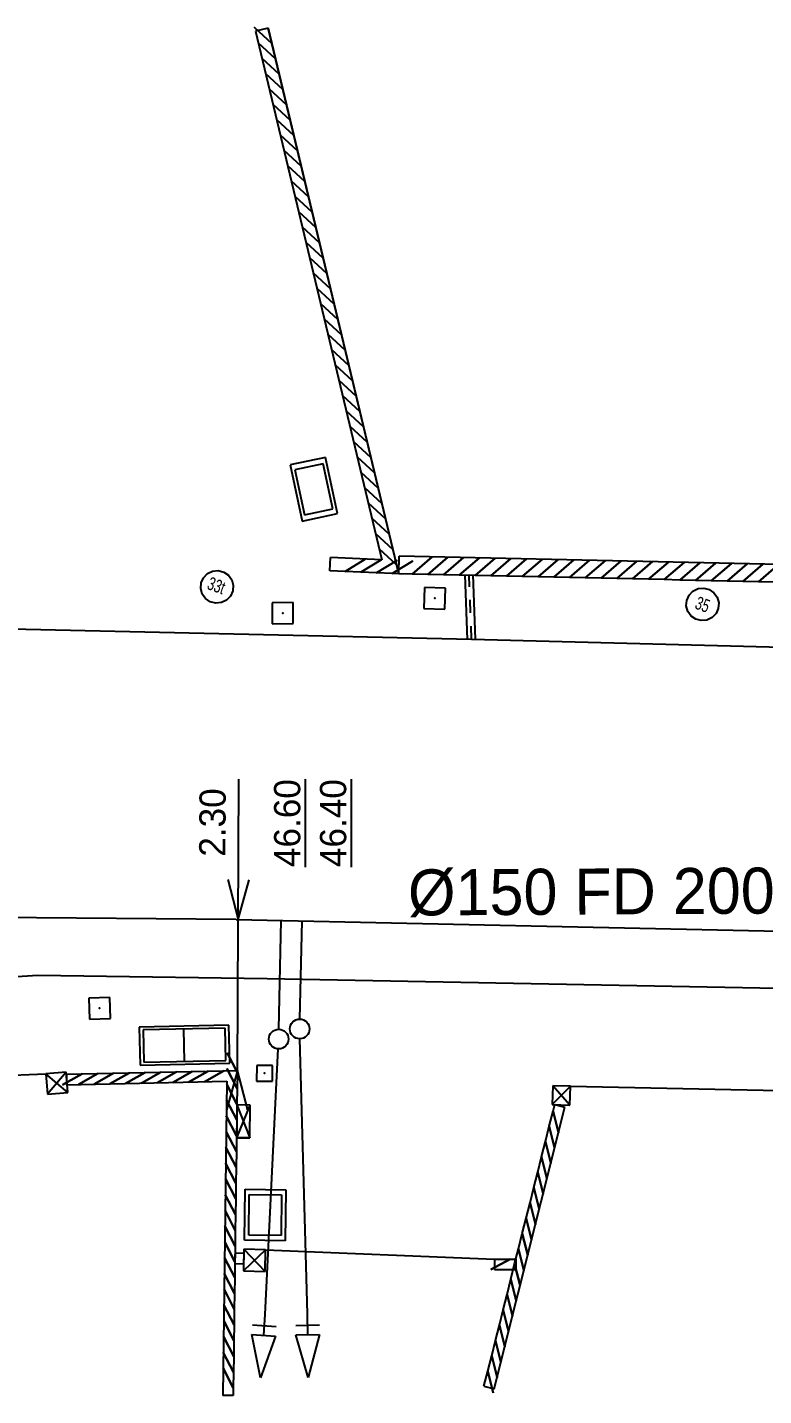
# Model space of a CAD drawing. Extents: x -215 to 206, y -120 to -34.
# Drawn here: x 129.82 to 141.03, y -77.58 to -56.76 of the extents above; entities that cross this region are included whole.
import ezdxf
from ezdxf.enums import TextEntityAlignment as Align

# ---------------------------------------------------------------- set-up
doc = ezdxf.new("R2010")
doc.units = 0
doc.header["$MEASUREMENT"] = 0
for name, color, linetype in [('C_BAT_INDI', 7, 'CONTINUOUS'), ('C_BAT_INDU', 7, 'CONTINUOUS'), ('TOP$BATI', 7, 'CONTINUOUS')]:
    doc.layers.add(name, color=color, linetype=linetype)
doc.styles.add('txt', font='TXT', dxfattribs={"height": 0.2})

# ---------------------------------------------------------------- blocks, each defined once
blk = doc.blocks.new('FLECH')
at = {"layer": 'C_BAT_INDU', "color": 1, "linetype": 'Continuous'}
blk.add_lwpolyline([(-0.1294, 0.483), (0, 0), (0.1294, 0.483)], dxfattribs=at)
blk = doc.blocks.new('FLEC')
at = {"layer": 'C_BAT_INDU', "color": 1, "linetype": 'Continuous', "xscale": 24.99905005097397, "yscale": 24.99905005097397, "zscale": 25.00093132415669, "rotation": 90.00065102824891}
blk.add_blockref('FLECH', (0, 0), dxfattribs=at)
blk = doc.blocks.new('BRANC')
at = {"layer": 'C_BAT_INDU', "color": 5, "linetype": 'Continuous'}
for p, q in [((-24.1355, 0.1509, -0.0006), (-7.9202, 4.518, -0.0013)), ((-7.9196, -4.5168, 0.0002), (-24.1355, 0.1509, -0.0006)), ((-7.9211, -0.0006, -0.0002), (0, 0)), ((-7.9202, 4.518, -0.0013), (-7.9196, -4.5168, 0.0002)), ((-4.2835, 4.5178, -0.0017), (-4.2829, -4.517, -0.0001))]:
    blk.add_line(p, q, dxfattribs=at)

msp = doc.modelspace()

# ---------------------------------------------------------------- linework, layer by layer
at = {"layer": 'C_BAT_INDI', "color": 1, "linetype": 'Continuous'}
msp.add_line((133.015, -72.634, -0.028), (133.04, -68.198, -0.028), dxfattribs=at)
at = {"layer": 'C_BAT_INDI', "color": 5, "linetype": 'Continuous'}
for p, q in [((132.999, -70.334, 999.198), (125.89, -70.278, -0.028)), ((132.999, -70.334, 999.198), (146.682, -70.629, -0.028)), ((133.648, -72.007, -0.028), (133.684, -70.349, -0.028)), ((133.969, -71.852, -0.028), (134.001, -70.355, -0.028)), ((134.083, -76.34, 87.146), (133.969, -72.152, 2.986)), ((133.44, -76.348, 87.146), (133.637, -72.306, 3.088))]:
    msp.add_line(p, q, dxfattribs=at)
for centre in [(133.965, -72.002, -0.028), (133.645, -72.157, -0.028)]:
    msp.add_circle(centre, 0.15, dxfattribs=at)
at = {"layer": 'TOP$BATI', "color": 7, "linetype": 'Continuous'}
for p, q in [((133.484, -56.768, 999.642), (133.29, -56.815, 999.642)), ((133.29, -56.815, 999.642), (135.217, -64.863, 999.642)), ((135.474, -65.075, 999.611), (133.484, -56.768, 999.611)), ((134.36, -63.302, 999.365), (133.82, -63.416, 999.365)), ((134.541, -64.157, 999.365), (134.36, -63.302, 999.365)), ((133.82, -63.416, 999.365), (134.002, -64.272, 999.365)), ((134.324, -63.399, 999.365), (133.893, -63.49, 999.365)), ((133.893, -63.49, 999.365), (134.037, -64.175, 999.365)), ((134.469, -64.083, 999.365), (134.324, -63.399, 999.365)), ((134.037, -64.175, 999.365), (134.469, -64.083, 999.365)), ((134.002, -64.272, 999.365), (134.541, -64.157, 999.365)), ((134.424, -65.027, 999.491), (134.433, -64.827, 999.491)), ((135.217, -64.863, 999.642), (134.433, -64.827, 999.642)), ((135.474, -65.075, 999.611), (135.48, -64.805, 999.611)), ((142.162, -64.951, 999.956), (135.48, -64.805, 999.956)), ((135.677, -65.079, 999.956), (135.983, -64.816, 999.956)), ((135.983, -64.816, 999.956), (135.677, -65.079, 999.956)), ((135.917, -65.084, 999.956), (136.223, -64.821, 999.956)), ((136.223, -64.821, 999.956), (135.917, -65.084, 999.956)), ((136.157, -65.09, 999.956), (136.463, -64.826, 999.956)), ((136.463, -64.826, 999.956), (136.157, -65.09, 999.956)), ((136.397, -65.095, 999.956), (136.703, -64.832, 999.956)), ((136.703, -64.832, 999.956), (136.397, -65.095, 999.956)), ((136.637, -65.1, 999.956), (136.943, -64.837, 999.956)), ((136.943, -64.837, 999.956), (136.637, -65.1, 999.956)), ((136.877, -65.105, 999.956), (137.183, -64.842, 999.956)), ((137.183, -64.842, 999.956), (136.877, -65.105, 999.956)), ((137.117, -65.111, 999.956), (137.423, -64.847, 999.956)), ((137.423, -64.847, 999.956), (137.117, -65.111, 999.956)), ((137.357, -65.116, 999.956), (137.663, -64.853, 999.956)), ((137.663, -64.853, 999.956), (137.357, -65.116, 999.956)), ((137.597, -65.121, 999.956), (137.903, -64.858, 999.956)), ((137.903, -64.858, 999.956), (137.597, -65.121, 999.956)), ((137.837, -65.127, 999.956), (138.143, -64.863, 999.956)), ((138.143, -64.863, 999.956), (137.837, -65.127, 999.956)), ((138.077, -65.132, 999.956), (138.383, -64.868, 999.956)), ((138.383, -64.868, 999.956), (138.077, -65.132, 999.956)), ((138.317, -65.137, 999.956), (138.623, -64.874, 999.956)), ((138.623, -64.874, 999.956), (138.317, -65.137, 999.956)), ((138.557, -65.142, 999.956), (138.863, -64.879, 999.956)), ((138.863, -64.879, 999.956), (138.557, -65.142, 999.956)), ((138.797, -65.147, 999.956), (139.102, -64.884, 999.956)), ((139.102, -64.884, 999.956), (138.797, -65.147, 999.956)), ((139.037, -65.153, 999.956), (139.342, -64.889, 999.956)), ((139.342, -64.889, 999.956), (139.037, -65.153, 999.956)), ((139.277, -65.158, 999.956), (139.583, -64.895, 999.956)), ((139.583, -64.895, 999.956), (139.277, -65.158, 999.956)), ((139.517, -65.163, 999.956), (139.822, -64.9, 999.956)), ((139.822, -64.9, 999.956), (139.517, -65.163, 999.956)), ((139.756, -65.169, 999.956), (140.062, -64.905, 999.956)), ((140.062, -64.905, 999.956), (139.756, -65.169, 999.956)), ((139.996, -65.174, 999.956), (140.302, -64.91, 999.956)), ((140.302, -64.91, 999.956), (139.996, -65.174, 999.956)), ((140.236, -65.179, 999.956), (140.542, -64.916, 999.956)), ((140.542, -64.916, 999.956), (140.236, -65.179, 999.956)), ((140.476, -65.184, 999.956), (140.782, -64.921, 999.956)), ((140.782, -64.921, 999.956), (140.476, -65.184, 999.956)), ((140.716, -65.189, 999.956), (141.022, -64.926, 999.956)), ((141.022, -64.926, 999.956), (140.716, -65.189, 999.956)), ((140.956, -65.195, 999.956), (141.262, -64.931, 999.956)), ((141.262, -64.931, 999.956), (140.956, -65.195, 999.956)), ((132.464, -65.213, 991.352), (132.5, -65.134, 991.352)), ((132.5, -65.134, 991.352), (132.56, -65.072, 991.352)), ((132.56, -65.072, 991.352), (132.637, -65.035, 991.352)), ((132.637, -65.035, 991.352), (132.723, -65.026, 991.352)), ((132.723, -65.026, 991.352), (132.807, -65.047, 991.352)), ((132.807, -65.047, 991.352), (132.878, -65.096, 991.352)), ((132.878, -65.096, 991.352), (132.929, -65.166, 991.352)), ((132.929, -65.166, 991.352), (132.952, -65.249, 991.352)), ((135.677, -65.079, 999.956), (135.474, -65.075, 999.956)), ((135.917, -65.084, 999.956), (135.677, -65.079, 999.956)), ((136.157, -65.09, 999.956), (135.917, -65.084, 999.956)), ((136.397, -65.095, 999.956), (136.157, -65.09, 999.956)), ((136.637, -65.1, 999.956), (136.397, -65.095, 999.956)), ((136.524, -66.072, 999.464), (136.487, -65.093, 999.464)), ((136.554, -65.27, 999.656), (136.547, -65.091, 999.656)), ((136.644, -66.067, 999.464), (136.607, -65.088, 999.464)), ((136.877, -65.105, 999.956), (136.637, -65.1, 999.956)), ((137.117, -65.111, 999.956), (136.877, -65.105, 999.956)), ((137.357, -65.116, 999.956), (137.117, -65.111, 999.956)), ((137.597, -65.121, 999.956), (137.357, -65.116, 999.956)), ((137.837, -65.127, 999.956), (137.597, -65.121, 999.956)), ((138.077, -65.132, 999.956), (137.837, -65.127, 999.956)), ((138.317, -65.137, 999.956), (138.077, -65.132, 999.956)), ((138.557, -65.142, 999.956), (138.317, -65.137, 999.956)), ((138.797, -65.147, 999.956), (138.557, -65.142, 999.956)), ((139.037, -65.153, 999.956), (138.797, -65.147, 999.956)), ((139.277, -65.158, 999.956), (139.037, -65.153, 999.956)), ((139.517, -65.163, 999.956), (139.277, -65.158, 999.956)), ((139.756, -65.169, 999.956), (139.517, -65.163, 999.956)), ((139.996, -65.174, 999.956), (139.756, -65.169, 999.956)), ((140.236, -65.179, 999.956), (139.996, -65.174, 999.956)), ((140.476, -65.184, 999.956), (140.236, -65.179, 999.956)), ((140.716, -65.189, 999.956), (140.476, -65.184, 999.956)), ((132.458, -65.299, 991.352), (132.464, -65.213, 991.352)), ((132.481, -65.382, 991.352), (132.458, -65.299, 991.352)), ((132.531, -65.452, 991.352), (132.481, -65.382, 991.352)), ((132.946, -65.335, 991.352), (132.91, -65.414, 991.352)), ((132.952, -65.249, 991.352), (132.946, -65.335, 991.352)), ((135.869, -65.281, 999.622), (135.858, -65.601, 999.622)), ((136.189, -65.292, 999.622), (135.869, -65.281, 999.622)), ((136.177, -65.612, 999.622), (136.189, -65.292, 999.622)), ((139.897, -65.4, 991.352), (139.957, -65.338, 991.352)), ((139.957, -65.338, 991.352), (140.035, -65.3, 991.352)), ((140.035, -65.3, 991.352), (140.121, -65.292, 991.352)), ((140.121, -65.292, 991.352), (140.204, -65.313, 991.352)), ((140.204, -65.313, 991.352), (140.276, -65.362, 991.352)), ((140.276, -65.362, 991.352), (140.326, -65.431, 991.352)), ((140.956, -65.195, 999.956), (140.716, -65.189, 999.956)), ((141.196, -65.2, 999.956), (140.956, -65.195, 999.956)), ((132.603, -65.5, 991.352), (132.531, -65.452, 991.352)), ((132.686, -65.522, 991.352), (132.603, -65.5, 991.352)), ((132.772, -65.513, 991.352), (132.686, -65.522, 991.352)), ((132.85, -65.475, 991.352), (132.772, -65.513, 991.352)), ((132.91, -65.414, 991.352), (132.85, -65.475, 991.352)), ((133.864, -65.512, 999.396), (133.544, -65.514, 999.396)), ((133.544, -65.514, 999.396), (133.547, -65.834, 999.396)), ((133.867, -65.832, 999.396), (133.864, -65.512, 999.396)), ((135.858, -65.601, 999.622), (136.177, -65.612, 999.622)), ((136.569, -65.669, 999.56), (136.561, -65.47, 999.56)), ((139.855, -65.564, 991.352), (139.862, -65.478, 991.352)), ((139.879, -65.647, 991.352), (139.855, -65.564, 991.352)), ((139.862, -65.478, 991.352), (139.897, -65.4, 991.352)), ((140.343, -65.6, 991.352), (140.308, -65.679, 991.352)), ((140.326, -65.431, 991.352), (140.349, -65.514, 991.352)), ((140.349, -65.514, 991.352), (140.343, -65.6, 991.352)), ((139.929, -65.717, 991.352), (139.879, -65.647, 991.352)), ((140, -65.766, 991.352), (139.929, -65.717, 991.352)), ((140.084, -65.787, 991.352), (140, -65.766, 991.352)), ((140.17, -65.778, 991.352), (140.084, -65.787, 991.352)), ((140.247, -65.741, 991.352), (140.17, -65.778, 991.352)), ((140.308, -65.679, 991.352), (140.247, -65.741, 991.352)), ((128.336, -65.882, 996.853), (136.584, -66.069, 996.853)), ((133.547, -65.834, 999.396), (133.867, -65.832, 999.396)), ((136.584, -66.069, 999.464), (136.576, -65.87, 999.464)), ((136.584, -66.069, 996.853), (141.714, -66.2, 996.853)), ((120.542, -71.773, 996.118), (129.976, -71.184, 996.118)), ((129.976, -71.184, 996.118), (133.467, -71.232, 996.118)), ((133.467, -71.232, 996.118), (141.537, -71.389, 996.118)), ((131.071, -71.522, 999.108), (130.751, -71.535, 999.108)), ((130.751, -71.535, 999.108), (130.763, -71.854, 999.108)), ((131.083, -71.842, 999.108), (131.071, -71.522, 999.108)), ((130.763, -71.854, 999.108), (131.083, -71.842, 999.108)), ((132.888, -71.943, 999.178), (131.52, -71.973, 999.178)), ((131.52, -71.973, 999.178), (131.533, -72.555, 999.178)), ((132.831, -71.989, 999.178), (131.579, -72.017, 999.178)), ((131.579, -72.017, 999.178), (131.59, -72.509, 999.178)), ((132.195, -72.003, 999.178), (132.206, -72.496, 999.178)), ((132.842, -72.482, 999.178), (132.831, -71.989, 999.178)), ((132.9, -72.525, 999.178), (132.888, -71.943, 999.178)), ((133.015, -72.668, 999.198), (132.859, -72.366, 999.198)), ((132.859, -72.366, 999.198), (133.015, -72.668, 999.198)), ((127.095, -72.798, 999.071), (130.099, -72.686, 999.071)), ((130.408, -72.662, 999.198), (130.099, -72.686, 999.198)), ((130.099, -72.686, 999.198), (130.123, -72.995, 999.198)), ((130.432, -72.971, 999.198), (130.099, -72.686, 999.198)), ((130.408, -72.662, 999.198), (130.123, -72.995, 999.198)), ((130.65, -72.686, 999.198), (130.353, -72.853, 999.198)), ((130.353, -72.853, 999.198), (130.65, -72.686, 999.198)), ((130.432, -72.971, 999.198), (130.408, -72.662, 999.198)), ((130.41, -72.691, 999.198), (130.65, -72.686, 999.198)), ((130.89, -72.681, 999.198), (130.593, -72.847, 999.198)), ((130.593, -72.847, 999.198), (130.89, -72.681, 999.198)), ((130.65, -72.686, 999.198), (130.89, -72.681, 999.198)), ((131.13, -72.675, 999.198), (130.833, -72.842, 999.198)), ((130.833, -72.842, 999.198), (131.13, -72.675, 999.198)), ((130.89, -72.681, 999.198), (131.13, -72.675, 999.198)), ((131.37, -72.67, 999.198), (131.073, -72.837, 999.198)), ((131.073, -72.837, 999.198), (131.37, -72.67, 999.198)), ((131.13, -72.675, 999.198), (131.37, -72.67, 999.198)), ((131.61, -72.665, 999.198), (131.313, -72.831, 999.198)), ((131.313, -72.831, 999.198), (131.61, -72.665, 999.198)), ((131.37, -72.67, 999.198), (131.61, -72.665, 999.198)), ((131.533, -72.555, 999.178), (132.9, -72.525, 999.178)), ((131.85, -72.66, 999.198), (131.553, -72.826, 999.198)), ((131.553, -72.826, 999.198), (131.85, -72.66, 999.198)), ((131.59, -72.509, 999.178), (132.842, -72.482, 999.178)), ((131.61, -72.665, 999.198), (131.85, -72.66, 999.198)), ((132.089, -72.654, 999.198), (131.793, -72.821, 999.198)), ((131.793, -72.821, 999.198), (132.089, -72.654, 999.198)), ((131.85, -72.66, 999.198), (132.089, -72.654, 999.198)), ((132.329, -72.649, 999.198), (132.033, -72.816, 999.198)), ((132.033, -72.816, 999.198), (132.329, -72.649, 999.198)), ((132.089, -72.654, 999.198), (132.329, -72.649, 999.198)), ((132.569, -72.644, 999.198), (132.273, -72.81, 999.198)), ((132.273, -72.81, 999.198), (132.569, -72.644, 999.198)), ((132.329, -72.649, 999.198), (132.569, -72.644, 999.198)), ((132.809, -72.638, 999.198), (132.513, -72.805, 999.198)), ((132.513, -72.805, 999.198), (132.809, -72.638, 999.198)), ((132.569, -72.644, 999.198), (132.809, -72.638, 999.198)), ((132.809, -72.638, 999.198), (133.015, -72.634, 999.198)), ((133.012, -72.908, 999.198), (132.856, -72.606, 999.198)), ((132.856, -72.606, 999.198), (133.012, -72.908, 999.198)), ((133.015, -72.668, 999.198), (133.012, -72.908, 999.198)), ((133.015, -72.634, 999.198), (133.015, -72.668, 999.198)), ((133.312, -72.556, 999.369), (133.309, -72.796, 999.369)), ((133.552, -72.559, 999.369), (133.312, -72.556, 999.369)), ((133.549, -72.799, 999.369), (133.552, -72.559, 999.369)), ((130.41, -72.691, 999.198), (130.413, -72.851, 999.198)), ((130.413, -72.851, 999.198), (132.853, -72.797, 999.198)), ((132.853, -72.797, 999.198), (132.792, -77.582, 999.198)), ((133.009, -73.148, 999.198), (132.853, -72.846, 999.198)), ((132.853, -72.846, 999.198), (133.009, -73.148, 999.198)), ((133.309, -72.796, 999.369), (133.549, -72.799, 999.369)), ((137.82, -72.866, 999.802), (137.81, -73.15, 999.802)), ((138.091, -72.875, 999.802), (137.81, -73.15, 999.802)), ((138.091, -72.875, 999.802), (137.82, -72.866, 999.802)), ((138.081, -73.16, 999.802), (137.82, -72.866, 999.802)), ((138.081, -73.16, 999.802), (138.091, -72.875, 999.802)), ((138.091, -72.875, 999.802), (141.661, -72.949, 999.802)), ((130.123, -72.995, 999.198), (130.432, -72.971, 999.198)), ((130.123, -72.995, 999.198), (130.432, -72.971, 999.198)), ((133.006, -73.388, 999.198), (132.85, -73.086, 999.198)), ((132.85, -73.086, 999.198), (133.006, -73.388, 999.198)), ((133.012, -72.908, 999.198), (133.009, -73.148, 999.198)), ((133.009, -73.148, 999.198), (133.006, -73.388, 999.198)), ((133.009, -73.159, 991.352), (133.006, -73.659, 991.352)), ((133.006, -73.659, 991.352), (133.209, -73.16, 991.352)), ((133.209, -73.16, 991.352), (133.009, -73.159, 991.352)), ((133.009, -73.159, 991.352), (133.206, -73.66, 991.352)), ((133.206, -73.66, 991.352), (133.209, -73.16, 991.352)), ((136.928, -77.481, 991.352), (138.005, -73.191, 991.352)), ((137.766, -73.484, 991.352), (137.825, -73.252, 991.352)), ((137.81, -73.15, 999.802), (138.081, -73.16, 999.802)), ((137.81, -73.15, 999.802), (138.081, -73.16, 999.802)), ((137.825, -73.252, 991.352), (137.85, -73.152, 991.352)), ((137.825, -73.252, 991.352), (137.907, -73.582, 991.352)), ((137.907, -73.582, 991.352), (137.825, -73.252, 991.352)), ((137.85, -73.152, 999.802), (138.005, -73.191, 999.802)), ((133.003, -73.628, 999.198), (132.846, -73.326, 999.198)), ((132.846, -73.326, 999.198), (133.003, -73.628, 999.198)), ((133.006, -73.388, 999.198), (133.003, -73.628, 999.198)), ((137.708, -73.717, 991.352), (137.766, -73.484, 991.352)), ((137.766, -73.484, 991.352), (137.849, -73.814, 991.352)), ((137.849, -73.814, 991.352), (137.766, -73.484, 991.352)), ((133, -73.868, 999.198), (132.843, -73.566, 999.198)), ((132.843, -73.566, 999.198), (133, -73.868, 999.198)), ((133.003, -73.628, 999.198), (133, -73.868, 999.198)), ((133.006, -73.659, 991.352), (133.206, -73.66, 991.352)), ((133.206, -73.66, 991.352), (133.006, -73.659, 991.352)), ((137.649, -73.95, 991.352), (137.708, -73.717, 991.352)), ((137.708, -73.717, 991.352), (137.79, -74.047, 991.352)), ((137.79, -74.047, 991.352), (137.708, -73.717, 991.352)), ((132.996, -74.108, 999.198), (132.84, -73.806, 999.198)), ((132.84, -73.806, 999.198), (132.996, -74.108, 999.198)), ((133, -73.868, 999.198), (132.996, -74.108, 999.198)), ((132.994, -74.348, 999.198), (132.837, -74.046, 999.198)), ((132.837, -74.046, 999.198), (132.994, -74.348, 999.198)), ((132.996, -74.108, 999.198), (132.994, -74.348, 999.198)), ((137.591, -74.183, 991.352), (137.649, -73.95, 991.352)), ((137.649, -73.95, 991.352), (137.732, -74.28, 991.352)), ((137.732, -74.28, 991.352), (137.649, -73.95, 991.352)), ((132.99, -74.588, 999.198), (132.834, -74.286, 999.198)), ((132.834, -74.286, 999.198), (132.99, -74.588, 999.198)), ((132.994, -74.348, 999.198), (132.99, -74.588, 999.198)), ((137.533, -74.416, 991.352), (137.591, -74.183, 991.352)), ((137.591, -74.183, 991.352), (137.673, -74.513, 991.352)), ((137.673, -74.513, 991.352), (137.591, -74.183, 991.352)), ((132.987, -74.828, 999.198), (132.831, -74.526, 999.198)), ((132.831, -74.526, 999.198), (132.987, -74.828, 999.198)), ((133.125, -75.218, 999.212), (133.136, -74.443, 999.212)), ((133.136, -74.443, 999.212), (133.752, -74.451, 999.212)), ((133.188, -75.141, 999.212), (133.196, -74.521, 999.212)), ((133.196, -74.521, 999.212), (133.69, -74.528, 999.212)), ((133.69, -74.528, 999.212), (133.681, -75.148, 999.212)), ((133.752, -74.451, 999.212), (133.742, -75.226, 999.212)), ((137.474, -74.648, 991.352), (137.533, -74.416, 991.352)), ((137.533, -74.416, 991.352), (137.615, -74.745, 991.352)), ((137.615, -74.745, 991.352), (137.533, -74.416, 991.352)), ((132.984, -75.068, 999.198), (132.828, -74.766, 999.198)), ((132.828, -74.766, 999.198), (132.984, -75.068, 999.198)), ((132.99, -74.588, 999.198), (132.987, -74.828, 999.198)), ((137.416, -74.881, 991.352), (137.474, -74.648, 991.352)), ((137.474, -74.648, 991.352), (137.556, -74.978, 991.352)), ((137.556, -74.978, 991.352), (137.474, -74.648, 991.352)), ((132.987, -74.828, 999.198), (132.984, -75.068, 999.198)), ((137.357, -75.114, 991.352), (137.416, -74.881, 991.352)), ((137.416, -74.881, 991.352), (137.498, -75.211, 991.352)), ((137.498, -75.211, 991.352), (137.416, -74.881, 991.352)), ((132.981, -75.308, 999.198), (132.825, -75.005, 999.198)), ((132.825, -75.005, 999.198), (132.981, -75.308, 999.198)), ((132.984, -75.068, 999.198), (132.981, -75.308, 999.198)), ((133.681, -75.148, 999.212), (133.188, -75.141, 999.212)), ((137.299, -75.347, 991.352), (137.357, -75.114, 991.352)), ((137.357, -75.114, 991.352), (137.44, -75.444, 991.352)), ((137.44, -75.444, 991.352), (137.357, -75.114, 991.352)), ((132.978, -75.547, 999.198), (132.822, -75.246, 999.198)), ((132.822, -75.246, 999.198), (132.978, -75.547, 999.198)), ((132.981, -75.308, 999.198), (132.978, -75.547, 999.198)), ((133.115, -75.356, 999.621), (133.107, -75.685, 999.621)), ((133.444, -75.363, 999.621), (133.107, -75.685, 999.621)), ((133.444, -75.363, 999.621), (133.115, -75.356, 999.621)), ((133.115, -75.356, 999.621), (133.437, -75.692, 999.621)), ((133.742, -75.226, 999.212), (133.125, -75.218, 999.212)), ((133.437, -75.692, 999.621), (133.444, -75.363, 999.621)), ((133.437, -75.692, 999.621), (133.444, -75.363, 999.621)), ((133.444, -75.363, 999.621), (136.935, -75.505, 999.621)), ((137.24, -75.579, 991.352), (137.299, -75.347, 991.352)), ((137.299, -75.347, 991.352), (137.381, -75.677, 991.352)), ((137.381, -75.677, 991.352), (137.299, -75.347, 991.352)), ((132.975, -75.787, 999.198), (132.819, -75.485, 999.198)), ((132.819, -75.485, 999.198), (132.975, -75.787, 999.198)), ((132.978, -75.547, 999.198), (132.975, -75.787, 999.198)), ((132.98, -75.412, 999.569), (132.976, -75.572, 999.569)), ((132.976, -75.572, 999.569), (133.11, -75.575, 999.569)), ((132.98, -75.412, 999.569), (133.113, -75.415, 999.569)), ((133.113, -75.415, 999.621), (133.11, -75.575, 999.621)), ((137.174, -75.505, 999.642), (136.875, -75.666, 999.642)), ((136.875, -75.666, 999.642), (137.174, -75.505, 999.642)), ((136.935, -75.505, 999.642), (136.935, -75.665, 999.642)), ((136.935, -75.505, 999.642), (137.174, -75.505, 999.642)), ((137.174, -75.505, 999.642), (137.26, -75.504, 999.642)), ((137.182, -75.812, 991.352), (137.24, -75.579, 991.352)), ((137.24, -75.579, 991.352), (137.323, -75.909, 991.352)), ((137.323, -75.909, 991.352), (137.24, -75.579, 991.352)), ((137.26, -75.504, 999.646), (137.26, -75.664, 999.646)), ((132.972, -76.027, 999.198), (132.816, -75.725, 999.198)), ((132.816, -75.725, 999.198), (132.972, -76.027, 999.198)), ((132.975, -75.787, 999.198), (132.972, -76.027, 999.198)), ((133.107, -75.685, 999.621), (133.437, -75.692, 999.621)), ((136.935, -75.665, 999.642), (137.26, -75.664, 999.642)), ((132.969, -76.267, 999.198), (132.813, -75.965, 999.198)), ((132.813, -75.965, 999.198), (132.969, -76.267, 999.198)), ((137.124, -76.045, 991.352), (137.182, -75.812, 991.352)), ((137.182, -75.812, 991.352), (137.264, -76.142, 991.352)), ((137.264, -76.142, 991.352), (137.182, -75.812, 991.352)), ((132.966, -76.507, 999.198), (132.81, -76.205, 999.198)), ((132.81, -76.205, 999.198), (132.966, -76.507, 999.198)), ((132.972, -76.027, 999.198), (132.969, -76.267, 999.198)), ((137.065, -76.278, 991.352), (137.124, -76.045, 991.352)), ((137.124, -76.045, 991.352), (137.206, -76.375, 991.352)), ((137.206, -76.375, 991.352), (137.124, -76.045, 991.352)), ((132.969, -76.267, 999.198), (132.966, -76.507, 999.198)), ((137.007, -76.511, 991.352), (137.065, -76.278, 991.352)), ((137.065, -76.278, 991.352), (137.147, -76.608, 991.352)), ((137.147, -76.608, 991.352), (137.065, -76.278, 991.352)), ((132.963, -76.747, 999.198), (132.807, -76.445, 999.198)), ((132.807, -76.445, 999.198), (132.963, -76.747, 999.198)), ((132.966, -76.507, 999.198), (132.963, -76.747, 999.198)), ((136.948, -76.743, 991.352), (137.007, -76.511, 991.352)), ((137.007, -76.511, 991.352), (137.089, -76.841, 991.352)), ((137.089, -76.841, 991.352), (137.007, -76.511, 991.352)), ((132.96, -76.987, 999.198), (132.804, -76.685, 999.198)), ((132.804, -76.685, 999.198), (132.96, -76.987, 999.198)), ((132.963, -76.747, 999.198), (132.96, -76.987, 999.198)), ((136.89, -76.976, 991.352), (136.948, -76.743, 991.352)), ((136.948, -76.743, 991.352), (137.031, -77.073, 991.352)), ((137.031, -77.073, 991.352), (136.948, -76.743, 991.352)), ((132.957, -77.227, 999.198), (132.801, -76.925, 999.198)), ((132.801, -76.925, 999.198), (132.957, -77.227, 999.198)), ((132.96, -76.987, 999.198), (132.957, -77.227, 999.198)), ((136.832, -77.209, 991.352), (136.89, -76.976, 991.352)), ((136.89, -76.976, 991.352), (136.972, -77.306, 991.352)), ((136.972, -77.306, 991.352), (136.89, -76.976, 991.352)), ((132.954, -77.467, 999.198), (132.798, -77.165, 999.198)), ((132.798, -77.165, 999.198), (132.954, -77.467, 999.198)), ((132.957, -77.227, 999.198), (132.954, -77.467, 999.198)), ((136.773, -77.442, 991.352), (136.832, -77.209, 991.352)), ((136.832, -77.209, 991.352), (136.914, -77.539, 991.352)), ((136.914, -77.539, 991.352), (136.832, -77.209, 991.352)), ((132.954, -77.467, 999.198), (132.952, -77.584, 999.198)), ((136.773, -77.442, 991.352), (136.928, -77.481, 991.352)), ((132.952, -77.584, 991.352), (132.792, -77.582, 991.352))]:
    msp.add_line(p, q, dxfattribs=at)
at = {"layer": 'TOP$BATI', "color": 7, "linetype": 'Continuous', "elevation": 999.642}
for points in [[(133.484, -56.768), (133.54, -57.002), (133.276, -56.757), (133.54, -57.002), (133.596, -57.235), (133.332, -56.99), (133.596, -57.235), (133.652, -57.468), (133.388, -57.223), (133.652, -57.468), (133.708, -57.702), (133.444, -57.457), (133.708, -57.702), (133.764, -57.935), (133.5, -57.69), (133.764, -57.935), (133.82, -58.169), (133.555, -57.923), (133.82, -58.169), (133.876, -58.402), (133.611, -58.157), (133.876, -58.402), (133.931, -58.636), (133.667, -58.39), (133.931, -58.636), (133.988, -58.869), (133.723, -58.624), (133.988, -58.869), (134.043, -59.102), (133.779, -58.857), (134.043, -59.102), (134.099, -59.336), (133.835, -59.091), (134.099, -59.336), (134.155, -59.569), (133.891, -59.324), (134.155, -59.569), (134.211, -59.803), (133.947, -59.557), (134.211, -59.803), (134.267, -60.036), (134.003, -59.791), (134.267, -60.036), (134.323, -60.269), (134.059, -60.024), (134.323, -60.269), (134.379, -60.503), (134.114, -60.258), (134.379, -60.503), (134.435, -60.736), (134.17, -60.491), (134.435, -60.736), (134.491, -60.969), (134.226, -60.724), (134.491, -60.969), (134.547, -61.203), (134.282, -60.958), (134.547, -61.203), (134.602, -61.436), (134.338, -61.191), (134.602, -61.436), (134.658, -61.67), (134.394, -61.425), (134.658, -61.67), (134.714, -61.903), (134.45, -61.658), (134.714, -61.903), (134.77, -62.137), (134.506, -61.891), (134.77, -62.137), (134.826, -62.37), (134.562, -62.125), (134.826, -62.37), (134.882, -62.603), (134.618, -62.358), (134.882, -62.603), (134.938, -62.837), (134.673, -62.592), (134.938, -62.837), (134.994, -63.07), (134.729, -62.825), (134.994, -63.07), (135.05, -63.303), (134.785, -63.058), (135.05, -63.303), (135.106, -63.537), (134.841, -63.292), (135.106, -63.537), (135.161, -63.77), (134.897, -63.525), (135.161, -63.77), (135.217, -64.004), (134.953, -63.759), (135.217, -64.004), (135.273, -64.237), (135.009, -63.992), (135.273, -64.237), (135.329, -64.47), (135.065, -64.225), (135.329, -64.47), (135.385, -64.704)], [(135.385, -64.704), (135.121, -64.459), (135.385, -64.704), (135.441, -64.937), (135.177, -64.692), (135.441, -64.937), (135.474, -65.075), (135.375, -65.07), (135.684, -64.884), (135.375, -65.07), (135.136, -65.059), (135.445, -64.873), (135.136, -65.059), (134.896, -65.048), (135.205, -64.862), (134.896, -65.048), (134.656, -65.037), (134.965, -64.851), (134.656, -65.037), (134.424, -65.027)]]:
    msp.add_lwpolyline(points, dxfattribs=at)
at = {"layer": 'TOP$BATI', "color": 7, "linetype": 'Continuous'}
for p in [(136.023, -65.447, 999.622), (133.706, -65.673, 999.396), (130.917, -71.688, 999.108), (133.43, -72.677, 999.369)]:
    msp.add_point(p, dxfattribs=at)

# ---------------------------------------------------------------- block references
at = {"layer": 'C_BAT_INDU', "color": 1, "linetype": 'Continuous', "xscale": 0.0499989180028904, "yscale": 0.0499989180028904, "zscale": 0.0499981373516866}
for p, rotation in [((133.028, -70.334, -0.028), 269.6798257439296), ((133.015, -72.634, -0.028), 89.67982574392963)]:
    msp.add_blockref('FLEC', p, dxfattribs=dict(at, rotation=rotation))
at = {"layer": 'C_BAT_INDU', "color": 5, "linetype": 'Continuous', "zscale": 0.0400003725296627}
for p, xscale, yscale, rotation in [((133.44, -76.348, 87.146), 0.0399999556542212, 0.0399999556542212, 86.00134974927283), ((134.083, -76.34, 87.146), 0.0400018147550707, 0.0400018147550707, 91.00052314952495)]:
    msp.add_blockref('BRANC', p, dxfattribs=dict(at, xscale=xscale, yscale=yscale, rotation=rotation))

# ---------------------------------------------------------------- texts
at = {"layer": 'C_BAT_INDI', "color": 215, "linetype": 'Continuous', "style": 'txt'}
for s, p in [('%%U46.60', (133.774, -68.869, 87.146)), ('%%U46.40', (134.474, -68.869, 87.146))]:
    msp.add_text(s, height=0.4, rotation=90, dxfattribs=at).set_placement(p, align=Align.MIDDLE)
at = {"layer": 'C_BAT_INDI', "color": 1, "linetype": 'Continuous', "style": 'txt'}
msp.add_text('2.30', height=0.4, rotation=89.6808, dxfattribs=at).set_placement((132.836, -68.861, -0.028), align=Align.CENTER)
at = {"layer": 'C_BAT_INDI', "color": 3, "linetype": 'Continuous', "extrusion": (-0.106591, -0.000576675, 0.994303)}
msp.add_text('%%C150 FD 2001', height=0.7, rotation=90, dxfattribs=at).set_placement((71.008, 243.235, 971.57), align=Align.CENTER)
at = {"layer": 'TOP$BATI', "color": 7, "linetype": 'Continuous', "style": 'txt', "width": 0.6995}
for s, p in [('33t', (132.663, -65.346, -7.648)), ('35', (140.07, -65.635, -7.648))]:
    msp.add_text(s, height=0.2, rotation=340, dxfattribs=at).set_placement(p, align=Align.CENTER)

doc.saveas('drawing.dxf')
